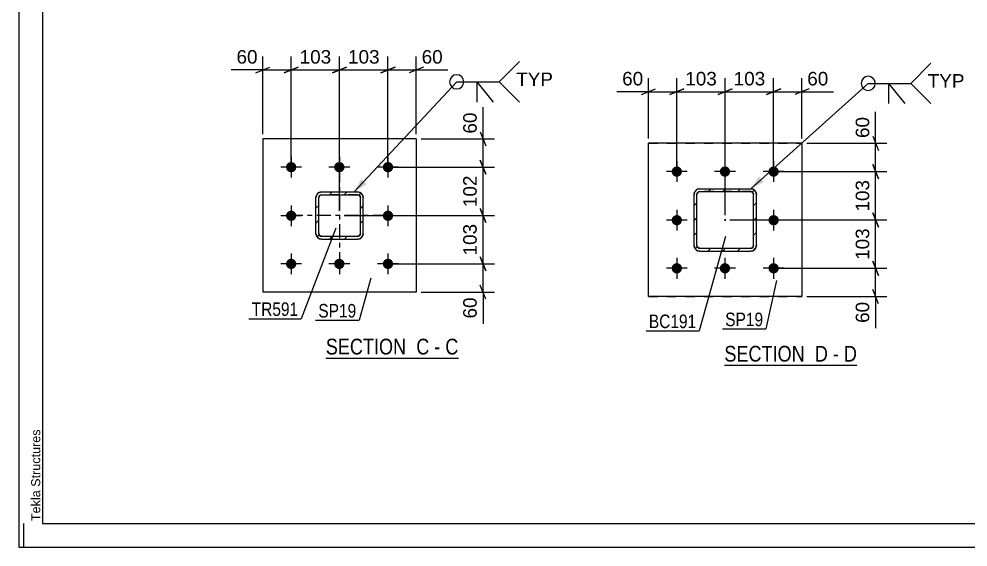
# Model space of a CAD drawing. Header units: millimetres. Extents: x -111 to 730, y -400 to 194.
# Drawn here: x -111.3 to 89.6, y -399.7 to -287.8 of the extents above; entities that cross this region are included whole.
import ezdxf

# ---------------------------------------------------------------- set-up
doc = ezdxf.new("R2010")
doc.units = ezdxf.units.MM
doc.linetypes.add('DXK_LINE_DOT2', pattern=[3.9198, 1.9599, -1.9599])
doc.linetypes.add('DXK_LINE_DOT3', pattern=[5.9187, 2.979, -0.9799, 0.9799, -0.9799])
doc.styles.add('Arial', font='ARIAL.TTF', dxfattribs={"height": 0.2})
doc.styles.add('Arial Narrow', font='ARIALN.TTF', dxfattribs={"height": 0.2})

# ---------------------------------------------------------------- blocks, each defined once
blk = doc.blocks.new('Unknown-203724211-1113')
at = {"color": 5, "linetype": 'Continuous'}
for p, q in [((-111.33, 194.3), (-111.33, -399.7)), ((-106.33, 189.3), (-106.33, -394.7)), ((-110.33, -399.7), (-110.33, -394.7)), ((-106.33, -394.7), (724.67, -394.7)), ((-111.33, -399.7), (729.67, -399.7))]:
    blk.add_line(p, q, dxfattribs=at)
at = {"color": 174, "linetype": 'Continuous', "style": 'Arial'}
blk.add_text('Tekla Structures', height=1.9102, rotation=90, dxfattribs=at).set_placement((-106.83, -394.2))
blk = doc.blocks.new('Unknown-203724211-13 - 1271')
at = {"color": 6, "linetype": 'Continuous'}
blk.add_line((-46.36, -359.63), (-18.29, -359.63), dxfattribs=at)
at = {"color": 0, "linetype": 'Continuous'}
for points in [[(-28.25, -358.88), (-28.25, -355.38), (-46.36, -355.38), (-46.36, -358.88)], [(-24.44, -358.88), (-24.44, -355.38), (-27.2, -355.38), (-27.2, -358.88)], [(-22.11, -358.88), (-22.11, -355.38), (-23.39, -355.38), (-23.39, -358.88)], [(-18.29, -358.88), (-18.29, -355.38), (-21.06, -355.38), (-21.06, -358.88)]]:
    blk.add_wipeout(points, dxfattribs=at)
at = {"color": 7, "linetype": 'Continuous', "style": 'Arial Narrow'}
for s, p in [('SECTION ', (-46.36, -358.88)), ('C', (-27.2, -358.88)), ('C', (-21.06, -358.88)), ('-', (-23.39, -358.88))]:
    blk.add_text(s, height=3.34, dxfattribs=at).set_placement(p)
blk = doc.blocks.new('Unknown-203724211-16 - 1982')
at = {"color": 6, "linetype": 'Continuous'}
blk.add_line((38.04, -361.14), (66.11, -361.14), dxfattribs=at)
at = {"color": 0, "linetype": 'Continuous'}
for points in [[(56.15, -360.39), (56.15, -356.89), (38.04, -356.89), (38.04, -360.39)], [(59.97, -360.39), (59.97, -356.89), (57.2, -356.89), (57.2, -360.39)], [(62.29, -360.39), (62.29, -356.89), (61.02, -356.89), (61.02, -360.39)], [(66.11, -360.39), (66.11, -356.89), (63.34, -356.89), (63.34, -360.39)]]:
    blk.add_wipeout(points, dxfattribs=at)
at = {"color": 7, "linetype": 'Continuous', "style": 'Arial Narrow'}
for s, p in [('SECTION ', (38.04, -360.39)), ('D', (57.2, -360.39)), ('D', (63.34, -360.39)), ('-', (61.02, -360.39))]:
    blk.add_text(s, height=3.34, dxfattribs=at).set_placement(p)
blk = doc.blocks.new('Bolt-203724211-1299 - 1271')
at = {"linetype": 'Continuous'}
for points in [[(-52.59, -319.18, -1), (-54.79, -319.18, -1)], [(-42.39, -319.18, -1), (-44.59, -319.18, -1)], [(-32.09, -319.18, -1), (-34.29, -319.18, -1)], [(-52.59, -329.48, -1), (-54.79, -329.48, -1)], [(-32.09, -329.48, -1), (-34.29, -329.48, -1)], [(-52.59, -339.68, -1), (-54.79, -339.68, -1)], [(-42.39, -339.68, -1), (-44.59, -339.68, -1)], [(-32.09, -339.68, -1), (-34.29, -339.68, -1)]]:
    blk.add_hatch(color=1, dxfattribs=at).paths.add_polyline_path(points)
at = {"color": 1, "linetype": 'Continuous'}
for p, q in [((-53.69, -316.98), (-53.69, -321.38)), ((-43.49, -316.98), (-43.49, -321.38)), ((-33.19, -316.98), (-33.19, -321.38)), ((-51.49, -319.18), (-55.89, -319.18)), ((-41.29, -319.18), (-45.69, -319.18)), ((-30.99, -319.18), (-35.39, -319.18)), ((-53.69, -327.28), (-53.69, -331.68)), ((-33.19, -327.28), (-33.19, -331.68)), ((-51.49, -329.48), (-55.89, -329.48)), ((-30.99, -329.48), (-35.39, -329.48)), ((-53.69, -337.48), (-53.69, -341.88)), ((-43.49, -337.48), (-43.49, -341.88)), ((-33.19, -337.48), (-33.19, -341.88)), ((-51.49, -339.68), (-55.89, -339.68)), ((-41.29, -339.68), (-45.69, -339.68)), ((-30.99, -339.68), (-35.39, -339.68))]:
    blk.add_line(p, q, dxfattribs=at)
blk = doc.blocks.new('Part-203724211-1437 - 1271')
at = {"color": 2, "linetype": 'Continuous'}
for p, q in [((-27.19, -313.18), (-59.69, -313.18)), ((-59.69, -313.18), (-59.69, -345.68)), ((-27.19, -313.18), (-27.19, -345.68)), ((-27.19, -345.68), (-59.69, -345.68))]:
    blk.add_line(p, q, dxfattribs=at)
blk = doc.blocks.new('Part-203724211-1452 - 1271')
at = {"linetype": 'Continuous'}
h = blk.add_hatch(dxfattribs=at)
h.set_pattern_fill('', scale=0.7, style=0, pattern_type=0)
h.set_pattern_definition([(45, (-39.1801, -334.3395), (-1.57154, 1.57154), [])])
h.paths.add_polyline_path([(-39.64, -334.43), (-39.18, -334.34), (-38.79, -334.08), (-38.53, -333.69), (-38.44, -333.23), (-38.44, -325.63), (-38.53, -325.17), (-38.79, -324.78), (-39.18, -324.52), (-39.64, -324.43), (-47.24, -324.43), (-47.7, -324.52), (-48.09, -324.78), (-48.35, -325.17), (-48.44, -325.63), (-48.44, -333.23), (-48.35, -333.69), (-48.09, -334.08), (-47.7, -334.34), (-47.24, -334.43)])
h.paths.add_polyline_path([(-47.24, -333.83), (-47.47, -333.79), (-47.66, -333.66), (-47.79, -333.46), (-47.84, -333.23), (-47.84, -325.63), (-47.79, -325.4), (-47.66, -325.21), (-47.47, -325.08), (-47.24, -325.03), (-39.64, -325.03), (-39.41, -325.08), (-39.22, -325.21), (-39.09, -325.4), (-39.04, -325.63), (-39.04, -333.23), (-39.09, -333.46), (-39.22, -333.66), (-39.41, -333.79), (-39.64, -333.83)])
at = {"color": 7, "linetype": 'DXK_LINE_DOT3'}
for p, q in [((-43.44, -319.43), (-43.44, -339.43)), ((-33.44, -329.43), (-53.44, -329.43))]:
    blk.add_line(p, q, dxfattribs=at)
at = {"color": 7, "linetype": 'DXK_LINE_DOT2'}
for p, q in [((-48.44, -325.63), (-48.35, -325.17)), ((-47.79, -325.4), (-47.84, -325.63)), ((-47.66, -325.21), (-47.79, -325.4)), ((-47.7, -324.52), (-47.24, -324.43)), ((-47.47, -325.08), (-47.66, -325.21)), ((-47.24, -325.03), (-47.47, -325.08)), ((-47.24, -324.43), (-39.64, -324.43)), ((-39.64, -325.03), (-47.24, -325.03)), ((-39.64, -324.43), (-39.18, -324.52)), ((-39.41, -325.08), (-39.64, -325.03)), ((-39.22, -325.21), (-39.41, -325.08)), ((-39.09, -325.4), (-39.22, -325.21)), ((-39.04, -325.63), (-39.09, -325.4)), ((-38.53, -325.17), (-38.44, -325.63)), ((-48.44, -333.23), (-48.44, -325.63)), ((-47.84, -333.23), (-47.84, -325.63)), ((-39.04, -333.23), (-39.04, -325.63)), ((-38.44, -333.23), (-38.44, -325.63)), ((-48.35, -333.69), (-48.44, -333.23)), ((-47.84, -333.23), (-47.79, -333.46)), ((-47.79, -333.46), (-47.66, -333.66)), ((-39.22, -333.66), (-39.09, -333.46)), ((-39.09, -333.46), (-39.04, -333.23)), ((-38.44, -333.23), (-38.53, -333.69)), ((-47.24, -334.43), (-47.7, -334.34)), ((-47.66, -333.66), (-47.47, -333.79)), ((-47.47, -333.79), (-47.24, -333.83)), ((-47.24, -333.83), (-39.64, -333.83)), ((-47.24, -334.43), (-39.64, -334.43)), ((-39.64, -333.83), (-39.41, -333.79)), ((-39.18, -334.34), (-39.64, -334.43)), ((-39.41, -333.79), (-39.22, -333.66))]:
    blk.add_line(p, q, dxfattribs=at)
at = {"color": 2, "linetype": 'Continuous'}
for p, q in [((-48.35, -325.17), (-48.44, -325.63)), ((-47.84, -325.63), (-47.79, -325.4)), ((-47.79, -325.4), (-47.66, -325.21)), ((-47.24, -324.43), (-47.7, -324.52)), ((-47.66, -325.21), (-47.47, -325.08)), ((-47.47, -325.08), (-47.24, -325.03)), ((-47.24, -324.43), (-39.64, -324.43)), ((-47.24, -325.03), (-39.64, -325.03)), ((-39.18, -324.52), (-39.64, -324.43)), ((-39.64, -325.03), (-39.41, -325.08)), ((-39.41, -325.08), (-39.22, -325.21)), ((-39.22, -325.21), (-39.09, -325.4)), ((-39.09, -325.4), (-39.04, -325.63)), ((-38.44, -325.63), (-38.53, -325.17)), ((-48.44, -333.23), (-48.44, -325.63)), ((-47.84, -333.23), (-47.84, -325.63)), ((-39.04, -333.23), (-39.04, -325.63)), ((-38.44, -333.23), (-38.44, -325.63)), ((-48.44, -333.23), (-48.35, -333.69)), ((-47.79, -333.46), (-47.84, -333.23)), ((-47.66, -333.66), (-47.79, -333.46)), ((-39.09, -333.46), (-39.22, -333.66)), ((-39.04, -333.23), (-39.09, -333.46)), ((-38.53, -333.69), (-38.44, -333.23)), ((-47.7, -334.34), (-47.24, -334.43)), ((-47.47, -333.79), (-47.66, -333.66)), ((-47.24, -333.83), (-47.47, -333.79)), ((-47.24, -333.83), (-39.64, -333.83)), ((-47.24, -334.43), (-39.64, -334.43)), ((-39.41, -333.79), (-39.64, -333.83)), ((-39.64, -334.43), (-39.18, -334.34)), ((-39.22, -333.66), (-39.41, -333.79))]:
    blk.add_line(p, q, dxfattribs=at)
at = {"color": 7, "linetype": 'DXK_LINE_DOT2'}
for centre, start, end in [((-47.24, -325.63), 112.5, 157.5), ((-39.64, -325.63), 22.5, 67.5), ((-47.24, -333.23), 202.5, 247.5), ((-39.64, -333.23), 292.5, 337.5)]:
    blk.add_arc(centre, 1.2, start, end, dxfattribs=at)
at = {"color": 2, "linetype": 'Continuous'}
for centre, start, end in [((-47.24, -325.63), 112.5, 157.5), ((-39.64, -325.63), 22.5, 67.5), ((-47.24, -333.23), 202.5, 247.5), ((-39.64, -333.23), 292.5, 337.5)]:
    blk.add_arc(centre, 1.2, start, end, dxfattribs=at)
blk = doc.blocks.new('Part-203724211-2044 - 1982')
at = {"color": 2, "linetype": 'Continuous'}
for p, q in [((54.47, -314.12), (21.97, -314.12)), ((21.97, -346.62), (21.97, -314.12)), ((54.47, -314.12), (54.47, -346.62)), ((54.47, -346.62), (21.97, -346.62))]:
    blk.add_line(p, q, dxfattribs=at)
at = {"color": 7, "linetype": 'DXK_LINE_DOT2'}
for p, q in [((21.97, -314.12), (54.47, -314.12)), ((21.97, -346.62), (54.47, -346.62))]:
    blk.add_line(p, q, dxfattribs=at)
blk = doc.blocks.new('Part-203724211-2090 - 1982')
at = {"linetype": 'Continuous'}
h = blk.add_hatch(dxfattribs=at)
h.set_pattern_fill('', scale=0.7, style=0, pattern_type=0)
h.set_pattern_definition([(45, (44.0767, -336.88), (-1.57154, 1.57154), [])])
h.paths.add_polyline_path([(43.62, -336.97), (44.08, -336.88), (44.47, -336.62), (44.73, -336.23), (44.82, -335.77), (44.82, -324.97), (44.73, -324.51), (44.47, -324.12), (44.08, -323.86), (43.62, -323.77), (32.82, -323.77), (32.36, -323.86), (31.97, -324.12), (31.71, -324.51), (31.62, -324.97), (31.62, -335.77), (31.71, -336.23), (31.97, -336.62), (32.36, -336.88), (32.82, -336.97)])
h.paths.add_polyline_path([(32.82, -336.37), (32.59, -336.33), (32.39, -336.2), (32.26, -336), (32.22, -335.77), (32.22, -324.97), (32.26, -324.74), (32.39, -324.55), (32.59, -324.42), (32.82, -324.37), (43.62, -324.37), (43.85, -324.42), (44.04, -324.55), (44.17, -324.74), (44.22, -324.97), (44.22, -335.77), (44.17, -336), (44.04, -336.2), (43.85, -336.33), (43.62, -336.37)])
blk.add_hatch(color=246, dxfattribs=at).paths.add_polyline_path([(38.22, -330.47, -1), (38.22, -330.27, -1)])
at = {"color": 7, "linetype": 'DXK_LINE_DOT2'}
for p, q in [((31.62, -324.97), (31.71, -324.51)), ((31.62, -335.77), (31.62, -324.97)), ((32.26, -324.74), (32.22, -324.97)), ((32.22, -335.77), (32.22, -324.97)), ((32.39, -324.55), (32.26, -324.74)), ((32.36, -323.86), (32.82, -323.77)), ((32.59, -324.42), (32.39, -324.55)), ((32.82, -324.37), (32.59, -324.42)), ((32.82, -323.77), (43.62, -323.77)), ((43.62, -324.37), (32.82, -324.37)), ((43.62, -323.77), (44.08, -323.86)), ((43.85, -324.42), (43.62, -324.37)), ((44.04, -324.55), (43.85, -324.42)), ((44.17, -324.74), (44.04, -324.55)), ((44.22, -324.97), (44.17, -324.74)), ((44.22, -335.77), (44.22, -324.97)), ((44.73, -324.51), (44.82, -324.97)), ((44.82, -335.77), (44.82, -324.97)), ((31.71, -336.23), (31.62, -335.77)), ((32.22, -335.77), (32.26, -336)), ((32.26, -336), (32.39, -336.2)), ((32.82, -336.97), (32.36, -336.88)), ((32.39, -336.2), (32.59, -336.33)), ((32.59, -336.33), (32.82, -336.37)), ((32.82, -336.37), (43.62, -336.37)), ((32.82, -336.97), (43.62, -336.97)), ((43.62, -336.37), (43.85, -336.33)), ((44.08, -336.88), (43.62, -336.97)), ((43.85, -336.33), (44.04, -336.2)), ((44.04, -336.2), (44.17, -336)), ((44.17, -336), (44.22, -335.77)), ((44.82, -335.77), (44.73, -336.23))]:
    blk.add_line(p, q, dxfattribs=at)
at = {"color": 2, "linetype": 'Continuous'}
for p, q in [((31.71, -324.51), (31.62, -324.97)), ((31.62, -335.77), (31.62, -324.97)), ((32.22, -324.97), (32.26, -324.74)), ((32.22, -335.77), (32.22, -324.97)), ((32.26, -324.74), (32.39, -324.55)), ((32.82, -323.77), (32.36, -323.86)), ((32.39, -324.55), (32.59, -324.42)), ((32.59, -324.42), (32.82, -324.37)), ((32.82, -323.77), (43.62, -323.77)), ((32.82, -324.37), (43.62, -324.37)), ((44.08, -323.86), (43.62, -323.77)), ((43.62, -324.37), (43.85, -324.42)), ((43.85, -324.42), (44.04, -324.55)), ((44.04, -324.55), (44.17, -324.74)), ((44.17, -324.74), (44.22, -324.97)), ((44.22, -335.77), (44.22, -324.97)), ((44.82, -324.97), (44.73, -324.51)), ((44.82, -335.77), (44.82, -324.97)), ((31.62, -335.77), (31.71, -336.23)), ((32.26, -336), (32.22, -335.77)), ((32.39, -336.2), (32.26, -336)), ((32.36, -336.88), (32.82, -336.97)), ((32.59, -336.33), (32.39, -336.2)), ((32.82, -336.37), (32.59, -336.33)), ((32.82, -336.37), (43.62, -336.37)), ((32.82, -336.97), (43.62, -336.97)), ((43.85, -336.33), (43.62, -336.37)), ((43.62, -336.97), (44.08, -336.88)), ((44.04, -336.2), (43.85, -336.33)), ((44.17, -336), (44.04, -336.2)), ((44.22, -335.77), (44.17, -336)), ((44.73, -336.23), (44.82, -335.77))]:
    blk.add_line(p, q, dxfattribs=at)
at = {"color": 7, "linetype": 'DXK_LINE_DOT3'}
blk.add_line((38.22, -330.37), (38.22, -330.37), dxfattribs=at)
at = {"color": 246, "linetype": 'DXK_LINE_DOT2'}
blk.add_line((38.22, -330.37), (38.22, -330.37), dxfattribs=at)
at = {"color": 246, "linetype": 'Continuous'}
blk.add_circle((38.22, -330.37), 0.1, dxfattribs=at)
at = {"color": 7, "linetype": 'DXK_LINE_DOT2'}
for centre, start, end in [((32.82, -324.97), 112.5, 157.5), ((43.62, -324.97), 22.5, 67.5), ((32.82, -335.77), 202.5, 247.5), ((43.62, -335.77), 292.5, 337.5)]:
    blk.add_arc(centre, 1.2, start, end, dxfattribs=at)
at = {"color": 2, "linetype": 'Continuous'}
for centre, start, end in [((32.82, -324.97), 112.5, 157.5), ((43.62, -324.97), 22.5, 67.5), ((32.82, -335.77), 202.5, 247.5), ((43.62, -335.77), 292.5, 337.5)]:
    blk.add_arc(centre, 1.2, start, end, dxfattribs=at)
blk = doc.blocks.new('Bolt-203724211-2099 - 1982')
at = {"linetype": 'Continuous'}
for points in [[(29.07, -320.12, -1), (26.87, -320.12, -1)], [(39.27, -320.12, -1), (37.07, -320.12, -1)], [(49.57, -320.12, -1), (47.37, -320.12, -1)], [(29.07, -330.42, -1), (26.87, -330.42, -1)], [(49.57, -330.42, -1), (47.37, -330.42, -1)], [(29.07, -340.62, -1), (26.87, -340.62, -1)], [(39.27, -340.62, -1), (37.07, -340.62, -1)], [(49.57, -340.62, -1), (47.37, -340.62, -1)]]:
    blk.add_hatch(color=1, dxfattribs=at).paths.add_polyline_path(points)
at = {"color": 1, "linetype": 'Continuous'}
for p, q in [((27.97, -317.92), (27.97, -322.32)), ((38.17, -317.92), (38.17, -322.32)), ((48.47, -317.92), (48.47, -322.32)), ((30.17, -320.12), (25.77, -320.12)), ((40.37, -320.12), (35.97, -320.12)), ((50.67, -320.12), (46.27, -320.12)), ((27.97, -328.22), (27.97, -332.62)), ((48.47, -328.22), (48.47, -332.62)), ((30.17, -330.42), (25.77, -330.42)), ((50.67, -330.42), (46.27, -330.42)), ((27.97, -338.42), (27.97, -342.82)), ((38.17, -338.42), (38.17, -342.82)), ((48.47, -338.42), (48.47, -342.82)), ((30.17, -340.62), (25.77, -340.62)), ((40.37, -340.62), (35.97, -340.62)), ((50.67, -340.62), (46.27, -340.62))]:
    blk.add_line(p, q, dxfattribs=at)
blk = doc.blocks.new('StraightDimension-203724211-1583 - 1271')
at = {"color": 7, "linetype": 'Continuous'}
for p, q in [((-13.65, -338.18), (-12.45, -341.18)), ((-32.19, -339.68), (-10.65, -339.68)), ((-13.05, -345.68), (-13.05, -339.68)), ((-12.45, -347.18), (-13.65, -344.18)), ((-26.19, -345.68), (-10.65, -345.68))]:
    blk.add_line(p, q, dxfattribs=at)
at = {"color": 0}
blk.add_wipeout([(-13.8, -346.21), (-18, -346.21), (-18, -351.85), (-13.8, -351.85)], dxfattribs=at)
at = {"color": 7, "linetype": 'Continuous'}
blk.add_line((-13.05, -345.68), (-13.05, -352.38), dxfattribs=at)
blk.add_line((-13.05, -345.68), (-13.05, -352.38), dxfattribs=at)
at = {"color": 3, "style": 'Arial'}
blk.add_text('60', height=2.865, rotation=90.0002, dxfattribs=at).set_placement((-14.4, -351.25))
blk = doc.blocks.new('StraightDimension-203724211-1566 - 1271')
at = {"color": 7, "linetype": 'Continuous'}
for p, q in [((-42.44, -329.43), (-10.65, -329.43)), ((-13.65, -327.93), (-12.45, -330.93)), ((-13.05, -339.68), (-13.05, -329.43)), ((-12.45, -341.18), (-13.65, -338.18)), ((-32.19, -339.68), (-10.65, -339.68))]:
    blk.add_line(p, q, dxfattribs=at)
at = {"color": 0}
blk.add_wipeout([(-13.8, -330.62), (-18, -330.62), (-18, -338.49), (-13.8, -338.49)], dxfattribs=at)
at = {"color": 3, "style": 'Arial'}
blk.add_text('103', height=2.865, rotation=90.0002, dxfattribs=at).set_placement((-14.4, -337.89))
blk = doc.blocks.new('StraightDimension-203724211-1549 - 1271')
at = {"color": 7, "linetype": 'Continuous'}
for p, q in [((-32.19, -319.18), (-10.65, -319.18)), ((-13.65, -317.68), (-12.45, -320.68)), ((-13.05, -329.43), (-13.05, -319.18)), ((-42.44, -329.43), (-10.65, -329.43)), ((-12.45, -330.93), (-13.65, -327.93))]:
    blk.add_line(p, q, dxfattribs=at)
at = {"color": 0}
blk.add_wipeout([(-13.8, -320.37), (-18, -320.37), (-18, -328.24), (-13.8, -328.24)], dxfattribs=at)
at = {"color": 3, "style": 'Arial'}
blk.add_text('102', height=2.865, rotation=90.0002, dxfattribs=at).set_placement((-14.4, -327.64))
blk = doc.blocks.new('StraightDimension-203724211-1483 - 1271')
at = {"color": 7, "linetype": 'Continuous'}
for p, q in [((-59.69, -312.18), (-59.69, -295.73)), ((-53.69, -318.18), (-53.69, -295.73)), ((-61.19, -299.18), (-58.19, -297.98)), ((-59.69, -298.58), (-53.69, -298.58)), ((-52.19, -297.98), (-55.19, -299.18))]:
    blk.add_line(p, q, dxfattribs=at)
at = {"color": 0}
blk.add_wipeout([(-60.21, -297.83), (-60.21, -293.63), (-65.86, -293.63), (-65.86, -297.83)], dxfattribs=at)
at = {"color": 7, "linetype": 'Continuous'}
blk.add_line((-59.69, -298.58), (-66.39, -298.58), dxfattribs=at)
blk.add_line((-59.69, -298.58), (-66.39, -298.58), dxfattribs=at)
at = {"color": 3, "style": 'Arial'}
blk.add_text('60', height=2.865, dxfattribs=at).set_placement((-65.26, -297.23))
blk = doc.blocks.new('StraightDimension-203724211-1494 - 1271')
at = {"color": 7, "linetype": 'Continuous'}
for p, q in [((-53.69, -318.18), (-53.69, -295.73)), ((-43.44, -328.43), (-43.44, -295.73)), ((-55.19, -299.18), (-52.19, -297.98)), ((-53.69, -298.58), (-43.44, -298.58)), ((-41.94, -297.98), (-44.94, -299.18))]:
    blk.add_line(p, q, dxfattribs=at)
at = {"color": 0}
blk.add_wipeout([(-44.63, -297.83), (-44.63, -293.63), (-52.5, -293.63), (-52.5, -297.83)], dxfattribs=at)
at = {"color": 3, "style": 'Arial'}
blk.add_text('103', height=2.865, dxfattribs=at).set_placement((-51.9, -297.23))
blk = doc.blocks.new('StraightDimension-203724211-1511 - 1271')
at = {"color": 7, "linetype": 'Continuous'}
for p, q in [((-43.44, -328.43), (-43.44, -295.73)), ((-33.19, -318.18), (-33.19, -295.73)), ((-44.94, -299.18), (-41.94, -297.98)), ((-43.44, -298.58), (-33.19, -298.58)), ((-31.69, -297.98), (-34.69, -299.18))]:
    blk.add_line(p, q, dxfattribs=at)
at = {"color": 0}
blk.add_wipeout([(-34.38, -297.83), (-34.38, -293.63), (-42.25, -293.63), (-42.25, -297.83)], dxfattribs=at)
at = {"color": 3, "style": 'Arial'}
blk.add_text('103', height=2.865, dxfattribs=at).set_placement((-41.65, -297.23))
blk = doc.blocks.new('StraightDimension-203724211-1528 - 1271')
at = {"color": 7, "linetype": 'Continuous'}
for p, q in [((-33.19, -318.18), (-33.19, -295.73)), ((-27.19, -312.18), (-27.19, -295.73)), ((-34.69, -299.18), (-31.69, -297.98)), ((-33.19, -298.58), (-27.19, -298.58)), ((-25.69, -297.98), (-28.69, -299.18))]:
    blk.add_line(p, q, dxfattribs=at)
at = {"color": 0}
blk.add_wipeout([(-21.02, -297.83), (-21.02, -293.63), (-26.66, -293.63), (-26.66, -297.83)], dxfattribs=at)
at = {"color": 7, "linetype": 'Continuous'}
blk.add_line((-27.19, -298.58), (-20.49, -298.58), dxfattribs=at)
blk.add_line((-27.19, -298.58), (-20.49, -298.58), dxfattribs=at)
at = {"color": 3, "style": 'Arial'}
blk.add_text('60', height=2.865, dxfattribs=at).set_placement((-26.06, -297.23))
blk = doc.blocks.new('StraightDimension-203724211-1539 - 1271')
at = {"color": 7, "linetype": 'Continuous'}
for p, q in [((-26.19, -313.18), (-10.65, -313.18)), ((-13.65, -311.68), (-12.45, -314.68)), ((-13.05, -319.18), (-13.05, -313.18)), ((-32.19, -319.18), (-10.65, -319.18)), ((-12.45, -320.68), (-13.65, -317.68))]:
    blk.add_line(p, q, dxfattribs=at)
at = {"color": 0}
blk.add_wipeout([(-13.8, -307.01), (-18, -307.01), (-18, -312.66), (-13.8, -312.66)], dxfattribs=at)
at = {"color": 7, "linetype": 'Continuous'}
blk.add_line((-13.05, -313.18), (-13.05, -306.48), dxfattribs=at)
blk.add_line((-13.05, -313.18), (-13.05, -306.48), dxfattribs=at)
at = {"color": 3, "style": 'Arial'}
blk.add_text('60', height=2.865, rotation=90.0002, dxfattribs=at).set_placement((-14.4, -312.06))
blk = doc.blocks.new('StraightDimension-203724211-2232 - 1982')
at = {"color": 7, "linetype": 'Continuous'}
for p, q in [((27.97, -319.12), (27.97, -300.35)), ((38.22, -329.37), (38.22, -300.35)), ((26.47, -303.8), (29.47, -302.6)), ((27.97, -303.2), (38.22, -303.2)), ((39.72, -302.6), (36.72, -303.8))]:
    blk.add_line(p, q, dxfattribs=at)
at = {"color": 0}
blk.add_wipeout([(37.03, -302.45), (37.03, -298.25), (29.16, -298.25), (29.16, -302.45)], dxfattribs=at)
at = {"color": 3, "style": 'Arial'}
blk.add_text('103', height=2.865, dxfattribs=at).set_placement((29.76, -301.85))
blk = doc.blocks.new('StraightDimension-203724211-2174 - 1982')
at = {"color": 7, "linetype": 'Continuous'}
for p, q in [((69.46, -339.12), (70.66, -342.12)), ((49.47, -340.62), (72.46, -340.62)), ((70.06, -346.62), (70.06, -340.62)), ((70.66, -348.12), (69.46, -345.12)), ((55.47, -346.62), (72.46, -346.62))]:
    blk.add_line(p, q, dxfattribs=at)
at = {"color": 0}
blk.add_wipeout([(69.31, -347.15), (65.11, -347.15), (65.11, -352.79), (69.31, -352.79)], dxfattribs=at)
at = {"color": 7, "linetype": 'Continuous'}
blk.add_line((70.06, -346.62), (70.06, -353.32), dxfattribs=at)
blk.add_line((70.06, -346.62), (70.06, -353.32), dxfattribs=at)
at = {"color": 3, "style": 'Arial'}
blk.add_text('60', height=2.865, rotation=90.0002, dxfattribs=at).set_placement((68.71, -352.19))
blk = doc.blocks.new('StraightDimension-203724211-2184 - 1982')
at = {"color": 7, "linetype": 'Continuous'}
for p, q in [((69.46, -328.87), (70.66, -331.87)), ((39.22, -330.37), (72.46, -330.37)), ((70.06, -340.62), (70.06, -330.37)), ((70.66, -342.12), (69.46, -339.12)), ((49.47, -340.62), (72.46, -340.62))]:
    blk.add_line(p, q, dxfattribs=at)
at = {"color": 0}
blk.add_wipeout([(69.31, -331.56), (65.11, -331.56), (65.11, -339.43), (69.31, -339.43)], dxfattribs=at)
at = {"color": 3, "style": 'Arial'}
blk.add_text('103', height=2.865, rotation=90.0002, dxfattribs=at).set_placement((68.71, -338.83))
blk = doc.blocks.new('StraightDimension-203724211-2193 - 1982')
at = {"color": 7, "linetype": 'Continuous'}
for p, q in [((69.46, -318.62), (70.66, -321.62)), ((49.47, -320.12), (72.46, -320.12)), ((70.06, -330.37), (70.06, -320.12)), ((70.66, -331.87), (69.46, -328.87)), ((39.22, -330.37), (72.46, -330.37))]:
    blk.add_line(p, q, dxfattribs=at)
at = {"color": 0}
blk.add_wipeout([(69.31, -321.31), (65.11, -321.31), (65.11, -329.18), (69.31, -329.18)], dxfattribs=at)
at = {"color": 3, "style": 'Arial'}
blk.add_text('103', height=2.865, rotation=90.0002, dxfattribs=at).set_placement((68.71, -328.58))
blk = doc.blocks.new('StraightDimension-203724211-2202 - 1982')
at = {"color": 7, "linetype": 'Continuous'}
for p, q in [((69.46, -312.62), (70.66, -315.62)), ((55.47, -314.12), (72.46, -314.12)), ((70.06, -320.12), (70.06, -314.12)), ((70.66, -321.62), (69.46, -318.62)), ((49.47, -320.12), (72.46, -320.12))]:
    blk.add_line(p, q, dxfattribs=at)
at = {"color": 0}
blk.add_wipeout([(69.31, -307.95), (65.11, -307.95), (65.11, -313.6), (69.31, -313.6)], dxfattribs=at)
at = {"color": 7, "linetype": 'Continuous'}
blk.add_line((70.06, -314.12), (70.06, -307.42), dxfattribs=at)
blk.add_line((70.06, -314.12), (70.06, -307.42), dxfattribs=at)
at = {"color": 3, "style": 'Arial'}
blk.add_text('60', height=2.865, rotation=90.0002, dxfattribs=at).set_placement((68.71, -313))
blk = doc.blocks.new('StraightDimension-203724211-2213 - 1982')
at = {"color": 7, "linetype": 'Continuous'}
for p, q in [((38.22, -329.37), (38.22, -300.35)), ((48.47, -319.12), (48.47, -300.35)), ((36.72, -303.8), (39.72, -302.6)), ((38.22, -303.2), (48.47, -303.2)), ((49.97, -302.6), (46.97, -303.8))]:
    blk.add_line(p, q, dxfattribs=at)
at = {"color": 0}
blk.add_wipeout([(47.28, -302.45), (47.28, -298.25), (39.41, -298.25), (39.41, -302.45)], dxfattribs=at)
at = {"color": 3, "style": 'Arial'}
blk.add_text('103', height=2.865, dxfattribs=at).set_placement((40.01, -301.85))
blk = doc.blocks.new('StraightDimension-203724211-2222 - 1982')
at = {"color": 7, "linetype": 'Continuous'}
for p, q in [((48.47, -319.12), (48.47, -300.35)), ((54.47, -313.12), (54.47, -300.35)), ((46.97, -303.8), (49.97, -302.6)), ((48.47, -303.2), (54.47, -303.2)), ((55.97, -302.6), (52.97, -303.8))]:
    blk.add_line(p, q, dxfattribs=at)
at = {"color": 0}
blk.add_wipeout([(60.64, -302.45), (60.64, -298.25), (54.99, -298.25), (54.99, -302.45)], dxfattribs=at)
at = {"color": 7, "linetype": 'Continuous'}
blk.add_line((54.47, -303.2), (61.16, -303.2), dxfattribs=at)
blk.add_line((54.47, -303.2), (61.16, -303.2), dxfattribs=at)
at = {"color": 3, "style": 'Arial'}
blk.add_text('60', height=2.865, dxfattribs=at).set_placement((55.59, -301.85))
blk = doc.blocks.new('StraightDimension-203724211-2241 - 1982')
at = {"color": 7, "linetype": 'Continuous'}
for p, q in [((21.97, -313.12), (21.97, -300.35)), ((27.97, -319.12), (27.97, -300.35)), ((20.47, -303.8), (23.47, -302.6)), ((21.97, -303.2), (27.97, -303.2)), ((29.47, -302.6), (26.47, -303.8))]:
    blk.add_line(p, q, dxfattribs=at)
at = {"color": 0}
blk.add_wipeout([(21.44, -302.45), (21.44, -298.25), (15.8, -298.25), (15.8, -302.45)], dxfattribs=at)
at = {"color": 7, "linetype": 'Continuous'}
blk.add_line((21.97, -303.2), (15.27, -303.2), dxfattribs=at)
blk.add_line((21.97, -303.2), (15.27, -303.2), dxfattribs=at)
at = {"color": 3, "style": 'Arial'}
blk.add_text('60', height=2.865, dxfattribs=at).set_placement((16.4, -301.85))
blk = doc.blocks.new('Mark-203724211-1433 - 1271')
at = {"color": 0}
blk.add_wipeout([(-39.9, -351.04), (-39.9, -348.04), (-47.94, -348.04), (-47.94, -351.04)], dxfattribs=at)
blk.add_wipeout([(-39.9, -351.04), (-39.9, -348.04), (-47.94, -348.04), (-47.94, -351.04)], dxfattribs=at)
at = {"color": 30, "linetype": 'Continuous'}
for p in [(-36.85, -342.68), (-48.54, -351.64)]:
    blk.add_line(p, (-39.3, -351.64), dxfattribs=at)
at = {"color": 3, "style": 'Arial Narrow'}
blk.add_text('SP19', height=2.863, dxfattribs=at).set_placement((-47.94, -351.04))
blk = doc.blocks.new('Mark-203724211-1448 - 1271')
at = {"color": 0}
blk.add_wipeout([(-52.19, -350.7), (-52.19, -347.7), (-62.05, -347.7), (-62.05, -350.7)], dxfattribs=at)
blk.add_wipeout([(-52.19, -350.7), (-52.19, -347.7), (-62.05, -347.7), (-62.05, -350.7)], dxfattribs=at)
at = {"color": 30, "linetype": 'Continuous'}
for p in [(-44.26, -332.08), (-62.65, -351.3)]:
    blk.add_line(p, (-51.59, -351.3), dxfattribs=at)
at = {"color": 3, "style": 'Arial Narrow'}
blk.add_text('TR591', height=2.863, dxfattribs=at).set_placement((-62.05, -350.7))
blk = doc.blocks.new('WeldMark-203724211-1593 - 1271')
at = {"linetype": 'Continuous'}
blk.add_hatch(color=30, dxfattribs=at).paths.add_polyline_path([(-37.74, -322.74), (-40.33, -324.43), (-38.84, -321.72)])
at = {"color": 30, "linetype": 'Continuous'}
for p, q in [((-40.33, -324.43), (-18.64, -301.09)), ((-18.64, -301.09), (-9.64, -301.09))]:
    blk.add_line(p, q, dxfattribs=at)
at = {"color": 3, "linetype": 'Continuous'}
for q in [(-10.93, -305.37), (-14.36, -305.37)]:
    blk.add_line((-14.36, -301.09), q, dxfattribs=at)
for start, end in [(90, 270), (270, 90)]:
    blk.add_arc((-18.64, -301.09), 1.5, start, end, dxfattribs=at)
at = {"color": 0, "linetype": 'Continuous'}
blk.add_wipeout([(1.73, -301.99), (1.73, -298.99), (-6.04, -298.99), (-6.04, -301.99)], dxfattribs=at)
blk.add_wipeout([(1.73, -301.99), (1.73, -298.99), (-6.04, -298.99), (-6.04, -301.99)], dxfattribs=at)
at = {"color": 3, "linetype": 'Continuous'}
for q in [(-5.36, -296.8), (-5.36, -305.37)]:
    blk.add_line((-9.64, -301.09), q, dxfattribs=at)
at = {"color": 3, "linetype": 'Continuous', "style": 'Arial'}
blk.add_text('TYP', height=2.865, dxfattribs=at).set_placement((-6.04, -301.99))
blk = doc.blocks.new('Mark-203724211-2040 - 1982')
at = {"color": 0}
blk.add_wipeout([(46.25, -352.88), (46.25, -349.88), (38.22, -349.88), (38.22, -352.88)], dxfattribs=at)
blk.add_wipeout([(46.25, -352.88), (46.25, -349.88), (38.22, -349.88), (38.22, -352.88)], dxfattribs=at)
at = {"color": 30, "linetype": 'Continuous'}
for p in [(49.07, -343.21), (37.62, -353.48)]:
    blk.add_line(p, (46.85, -353.48), dxfattribs=at)
at = {"color": 3, "style": 'Arial Narrow'}
blk.add_text('SP19', height=2.863, dxfattribs=at).set_placement((38.22, -352.88))
blk = doc.blocks.new('Mark-203724211-2086 - 1982')
at = {"color": 0}
blk.add_wipeout([(32.09, -353.29), (32.09, -350.29), (22.05, -350.29), (22.05, -353.29)], dxfattribs=at)
blk.add_wipeout([(32.09, -353.29), (32.09, -350.29), (22.05, -350.29), (22.05, -353.29)], dxfattribs=at)
at = {"color": 30, "linetype": 'Continuous'}
for p in [(38.29, -333.9), (21.45, -353.89)]:
    blk.add_line(p, (32.69, -353.89), dxfattribs=at)
at = {"color": 3, "style": 'Arial Narrow'}
blk.add_text('BC191', height=2.863, dxfattribs=at).set_placement((22.05, -353.29))
blk = doc.blocks.new('WeldMark-203724211-2251 - 1982')
at = {"linetype": 'Continuous'}
blk.add_hatch(color=30, dxfattribs=at).paths.add_polyline_path([(46.35, -322.33), (43.62, -323.77), (45.35, -321.21)])
at = {"color": 30, "linetype": 'Continuous'}
for p, q in [((43.62, -323.77), (68.5, -301.42)), ((68.5, -301.42), (77.5, -301.42))]:
    blk.add_line(p, q, dxfattribs=at)
at = {"color": 3, "linetype": 'Continuous'}
for q in [(76.22, -305.7), (72.79, -305.7)]:
    blk.add_line((72.79, -301.42), q, dxfattribs=at)
for start, end in [(90, 270), (270, 90)]:
    blk.add_arc((68.5, -301.42), 1.5, start, end, dxfattribs=at)
at = {"color": 0, "linetype": 'Continuous'}
blk.add_wipeout([(88.88, -302.32), (88.88, -299.32), (81.1, -299.32), (81.1, -302.32)], dxfattribs=at)
blk.add_wipeout([(88.88, -302.32), (88.88, -299.32), (81.1, -299.32), (81.1, -302.32)], dxfattribs=at)
at = {"color": 3, "linetype": 'Continuous'}
for q in [(81.79, -297.13), (81.79, -305.7)]:
    blk.add_line((77.5, -301.42), q, dxfattribs=at)
at = {"color": 3, "linetype": 'Continuous', "style": 'Arial'}
blk.add_text('TYP', height=2.865, dxfattribs=at).set_placement((81.1, -302.32))

msp = doc.modelspace()

# ---------------------------------------------------------------- block references
for name in ['Unknown-203724211-1113', 'Part-203724211-1437 - 1271', 'Part-203724211-2044 - 1982', 'Bolt-203724211-1299 - 1271', 'Part-203724211-1452 - 1271', 'Bolt-203724211-2099 - 1982', 'Part-203724211-2090 - 1982']:
    msp.add_blockref(name, (0, 0))

# ---------------------------------------------------------------- next in the draw order: block references
for name in ['StraightDimension-203724211-1483 - 1271', 'StraightDimension-203724211-2232 - 1982', 'StraightDimension-203724211-1583 - 1271', 'StraightDimension-203724211-2174 - 1982', 'Mark-203724211-1433 - 1271', 'Unknown-203724211-13 - 1271', 'Unknown-203724211-16 - 1982']:
    msp.add_blockref(name, (0, 0))

# ---------------------------------------------------------------- next in the draw order: block references
for name in ['StraightDimension-203724211-2241 - 1982', 'StraightDimension-203724211-1566 - 1271', 'StraightDimension-203724211-2184 - 1982', 'Mark-203724211-1448 - 1271', 'Mark-203724211-2040 - 1982']:
    msp.add_blockref(name, (0, 0))

# ---------------------------------------------------------------- next in the draw order: block references
for name in ['StraightDimension-203724211-1549 - 1271', 'StraightDimension-203724211-2193 - 1982', 'Mark-203724211-2086 - 1982']:
    msp.add_blockref(name, (0, 0))

# ---------------------------------------------------------------- next in the draw order: block references
for name in ['StraightDimension-203724211-1494 - 1271', 'StraightDimension-203724211-2202 - 1982']:
    msp.add_blockref(name, (0, 0))

# ---------------------------------------------------------------- next in the draw order: block references
for name in ['StraightDimension-203724211-1511 - 1271', 'StraightDimension-203724211-2213 - 1982']:
    msp.add_blockref(name, (0, 0))

# ---------------------------------------------------------------- next in the draw order: block references
for name in ['StraightDimension-203724211-1528 - 1271', 'StraightDimension-203724211-2222 - 1982']:
    msp.add_blockref(name, (0, 0))

# ---------------------------------------------------------------- next in the draw order: block references
for name in ['WeldMark-203724211-2251 - 1982', 'StraightDimension-203724211-1539 - 1271']:
    msp.add_blockref(name, (0, 0))

# ---------------------------------------------------------------- next in the draw order: block references
msp.add_blockref('WeldMark-203724211-1593 - 1271', (0, 0))

doc.saveas('drawing.dxf')
